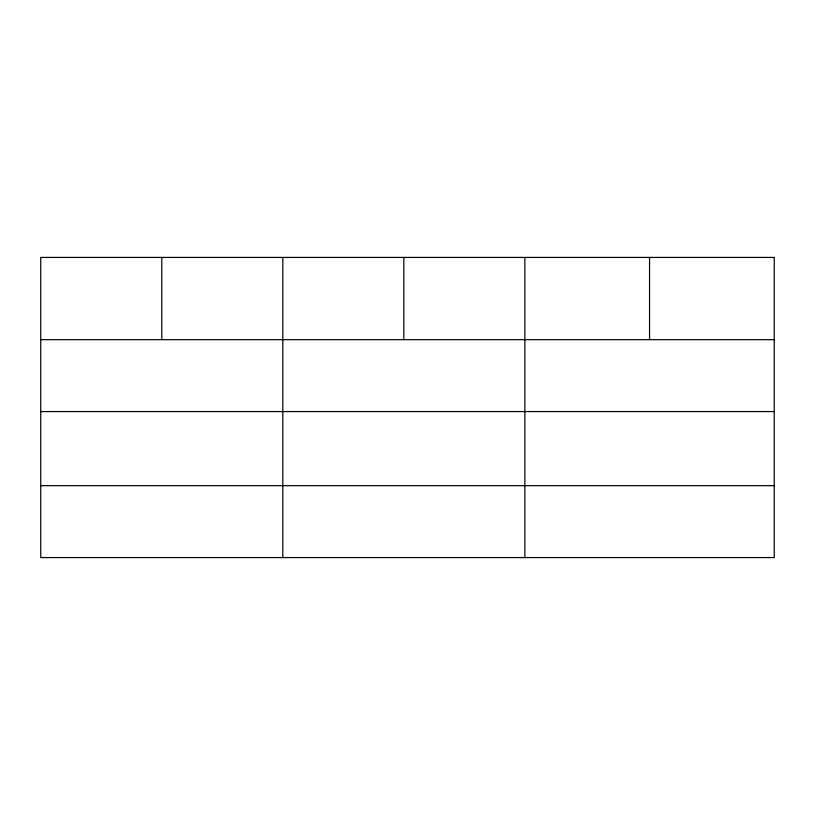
<?xml version="1.0" encoding="UTF-8"?>
<svg xmlns="http://www.w3.org/2000/svg" width="815" height="815" viewBox="0 0 815 815"><rect width="100%" height="100%" fill="white"/><g stroke="black" fill="none" stroke-linecap="round" stroke-linejoin="round"><path stroke-width="1.22" d="M40.75 339.672L774.25 339.672M40.75 411.575L774.25 411.575M40.75 485.659L774.25 485.659M649.555 257.428L649.555 339.672M524.86 257.428L524.86 557.572M403.832 257.428L403.832 339.672M282.805 257.428L282.805 557.572M161.778 257.428L161.778 339.672M774.25 257.428L40.75 257.428L40.75 557.572L774.25 557.572L774.25 257.428"/></g></svg>
